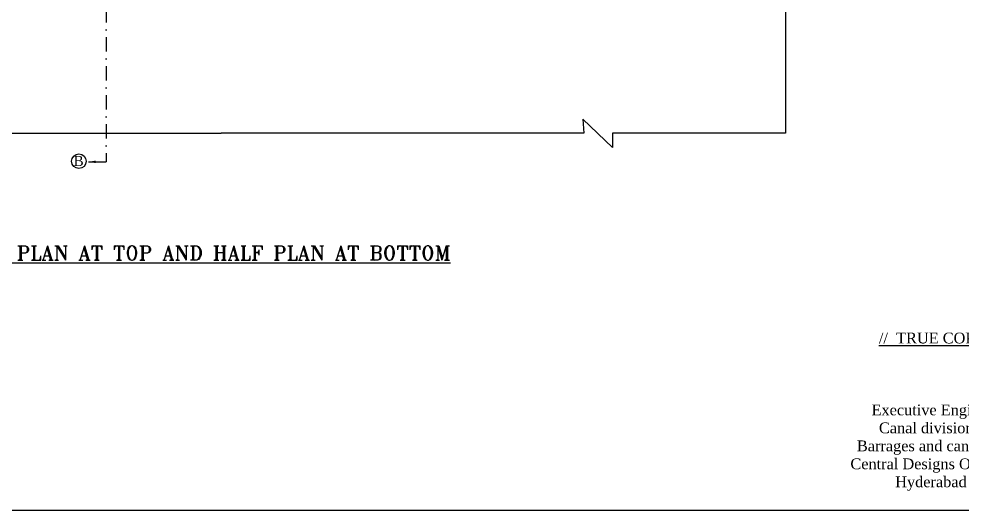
# Model space of a CAD drawing. Header units: millimetres. Extents: x 173 to 1182, y 876 to 1915.
# Drawn here: x 429.1 to 757.1, y 876.3 to 1047.1 of the extents above; entities that cross this region are included whole.
import ezdxf
from ezdxf.enums import TextEntityAlignment as Align

# ---------------------------------------------------------------- set-up
doc = ezdxf.new("R2010")
doc.units = ezdxf.units.MM
doc.linetypes.add('DASHDOTX2', pattern=[2, 1, -0.5, 0, -0.5])
doc.styles.add('ROMANS', font='romans')
doc.styles.add('ROMANT', font='romant')
doc.styles.get("Standard").update_dxf_attribs({"font": 'times.ttf'})
doc.dimstyles.get("Standard").update_dxf_attribs({"dimtxt": 2, "dimasz": 2.5, "dimexe": 0.18, "dimexo": 0.18, "dimgap": 1.5, "dimtad": 0, "dimtih": 1, "dimtoh": 1, "dimdec": 0, "dimlfac": 100, "dimzin": 0, "dimdsep": 46, "dimtxsty": 'ROMANS', "dimcen": 0.09, "dimadec": 0, "dimazin": 0, "dimtfac": 1, "dimtdec": 0, "dimtofl": 0, "dimtmove": 1, "dimatfit": 1, "dimfxl": 1, "dimtolj": 1, "dimtzin": 0, "dimarcsym": 0})

# ---------------------------------------------------------------- blocks, each defined once
blk = doc.blocks.new('A$C697F229C')
at = {"style": 'ROMANT'}
blk.add_text('%%UHALF PLAN AT TOP AND HALF PLAN AT BOTTOM', height=5, dxfattribs=at).set_placement((100.38, 1), align=Align.CENTER)

msp = doc.modelspace()

# ---------------------------------------------------------------- linework, layer by layer
at = {"color": 0}
for p, q in [((695.64402, 1247.75063), (695.64402, 1007.41679)), ((635.4996, 1002.4019), (625.20168, 1012.31072)), ((625.20168, 1012.31072), (625.58267, 1007.41679)), ((373.42357, 1007.41679), (499.50312, 1007.41679)), ((625.58267, 1007.41679), (499.50312, 1007.41679)), ((695.64402, 1007.41679), (635.4996, 1007.41679)), ((635.4996, 1007.41679), (635.4996, 1002.4019)), ((173.25993, 876.28119), (1068.25993, 876.28119))]:
    msp.add_line(p, q, dxfattribs=at)
at = {"color": 0, "linetype": 'DASHDOTX2', "ltscale": 5}
msp.add_line((459.50758, 1091.28303), (459.50758, 997.41761), dxfattribs=at)
at = {"color": 0}
msp.add_circle((450.00949, 997.62379), 2.54951, dxfattribs=at)

# ---------------------------------------------------------------- block references
msp.add_blockref('A$C697F229C', (392.94953, 962.26222), dxfattribs=at)

# ---------------------------------------------------------------- texts
at = {"color": 0, "insert": (448.14453, 999.47684), "char_height": 3.5, "width": 4.365, "attachment_point": 1}
msp.add_mtext('B', dxfattribs=at)
at = {"insert": (695.61254, 938.01989), "char_height": 3.75, "width": 91.3235094, "attachment_point": 1}
msp.add_mtext('                       {\\L//  TRUE COPY  //}\\P                       \\P\\P\\P^I^IExecutive Engineer\\P                       Canal division -2\\P^I       Barrages and canals circle \\P                Central Designs Oganisation\\P                           Hyderabad', dxfattribs=at)

# ---------------------------------------------------------------- leaders
at = {"color": 0}
msp.add_leader([(453.30758, 997.41761), (459.50758, 997.41761)], dimstyle='Standard', override={"dimgap": 0.09, "dimtad": 0}, dxfattribs=at)

doc.saveas('drawing.dxf')
